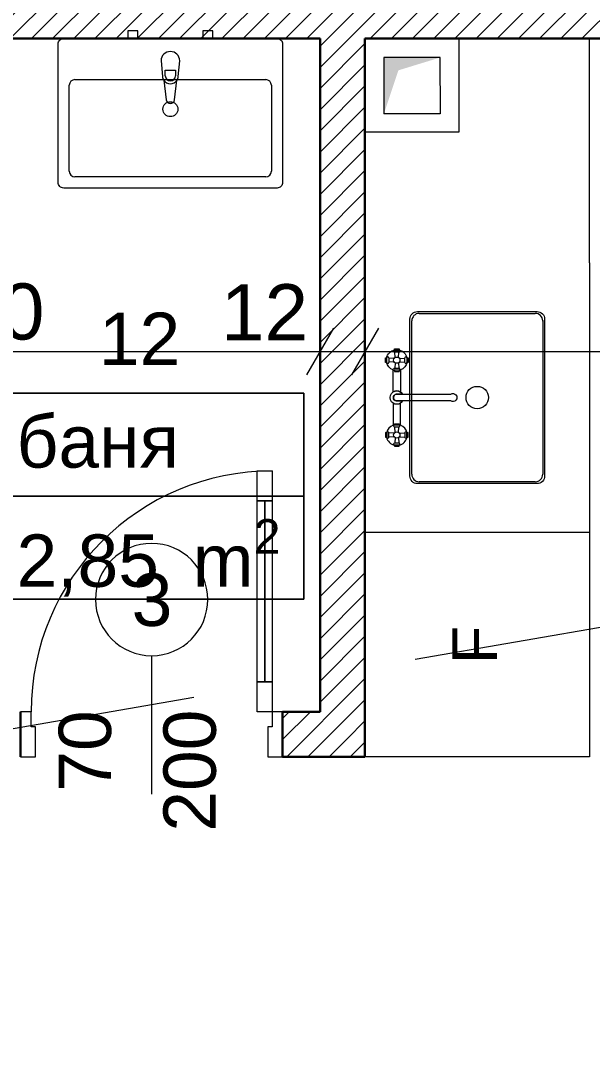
# Model space of a CAD drawing. Header units: centimetres. Extents: x -434 to 2566, y -422 to 1778.
# Drawn here: x 473.5 to 626.3, y 1002.7 to 1278.8 of the extents above; entities that cross this region are included whole.
import ezdxf

# ---------------------------------------------------------------- set-up
doc = ezdxf.new("R2010")
doc.units = ezdxf.units.CM
doc.header["$MEASUREMENT"] = 0
doc.linetypes.add('Long Dashed', pattern=[123.499999, 63.499999, -60])
for name, color, linetype in [('fill', 7, 'Continuous'), ('имотни_граници', 7, 'Continuous'), ('Квадратура', 7, 'Continuous'), ('обзавеждане', 7, 'Continuous'), ('отвори', 7, 'Continuous'), ('покрив', 7, 'Continuous'), ('размери', 7, 'Continuous'), ('стени', 7, 'Continuous')]:
    doc.layers.add(name, color=color, linetype=linetype)
doc.styles.add('GENERATED_STYLE_1', font='arial.ttf')
doc.styles.add('GENERATED_STYLE_2', font='arial.ttf')
doc.dimstyles.new('GENERATED_STYLE__1', dxfattribs={"dimtxt": 15, "dimasz": 9.5, "dimexe": 0.18, "dimexo": 0.0625, "dimgap": 0, "dimtad": 1, "dimzin": 0, "dimdsep": 46, "dimtxsty": 'GENERATED_STYLE_2', "dimblk": 'ARROWHEAD_2', "dimblk1": 'ARROWHEAD_2', "dimblk2": 'ARROWHEAD_2', "dimcen": 0.09, "dimse1": 1, "dimse2": 1, "dimclrd": 151, "dimclre": 151, "dimclrt": 7, "dimazin": 0, "dimtfac": 1, "dimtdec": 4, "dimtmove": 0, "dimatfit": 3, "dimfxl": 0, "dimtolj": 1, "dimtzin": 0, "dimarcsym": 0})
doc.dimstyles.new('GENERATED_STYLE__2', dxfattribs={"dimtxt": 15, "dimasz": 9.5, "dimexe": 0.18, "dimexo": 0.0625, "dimgap": 0, "dimtad": 1, "dimtih": 1, "dimtoh": 1, "dimzin": 0, "dimdsep": 46, "dimtxsty": 'GENERATED_STYLE_2', "dimblk": 'ARROWHEAD_2', "dimblk1": 'ARROWHEAD_2', "dimblk2": 'ARROWHEAD_2', "dimcen": 0.09, "dimse1": 1, "dimse2": 1, "dimclrd": 151, "dimclre": 151, "dimclrt": 7, "dimazin": 0, "dimtfac": 1, "dimtdec": 4, "dimtmove": 0, "dimatfit": 3, "dimfxl": 0, "dimtolj": 1, "dimtzin": 0, "dimarcsym": 0})
pattern_1 = [(45, (0, 0), (-2.828427, 2.828427), [])]

# ---------------------------------------------------------------- blocks, each defined once
blk = doc.blocks.new('*D19')
at = {"layer": 'размери', "color": 151, "linetype": 'Continuous', "lineweight": 13}
for p, q in [((393.5, 511.41), (393.5, 530.16)), ((877, 511.41), (877, 530.16)), ((393.5, 520.79), (877, 520.79)), ((877, 520.79), (883.11, 520.79))]:
    blk.add_line(p, q, dxfattribs=at)
at = {"layer": 'размери', "color": 161, "linetype": 'Continuous', "lineweight": 13}
for p, q in [((397.11, 527.04), (389.89, 514.54)), ((873.39, 514.54), (880.61, 527.04))]:
    blk.add_line(p, q, dxfattribs=at)
at = {"layer": 'размери', "color": 7, "lineweight": 30, "insert": (609.51, 523.79), "char_height": 15, "attachment_point": 7, "style": 'GENERATED_STYLE_2'}
blk.add_mtext('\\A1;{\\pql;\\fArial|b0|i0|c0|p0;\\W1.000000;483,5}', dxfattribs=at)
blk = doc.blocks.new('ARROWHEAD_2')
at = {"color": 0, "linetype": 'Continuous', "lineweight": 0}
for p, q in [((-0.378, -0.655), (0.378, 0.655)), ((0, 0), (-1, 0))]:
    blk.add_line(p, q, dxfattribs=at)
blk = doc.blocks.new('*D28')
at = {"layer": 'размери', "color": 161, "linetype": 'Continuous', "lineweight": 13}
for p, q in [((742.01, 1277.61), (754.51, 1270.39)), ((742.01, 977.61), (754.51, 970.39))]:
    blk.add_line(p, q, dxfattribs=at)
at = {"layer": 'размери', "color": 151, "linetype": 'Continuous', "lineweight": 13}
for p, q in [((757.63, 1274), (738.88, 1274)), ((748.26, 974), (748.26, 1274)), ((757.63, 974), (738.88, 974))]:
    blk.add_line(p, q, dxfattribs=at)
at = {"layer": 'размери', "color": 7, "lineweight": 30, "insert": (745.26, 1106.84), "char_height": 15, "attachment_point": 7, "rotation": 90, "style": 'GENERATED_STYLE_2'}
blk.add_mtext('\\A1;{\\pql;\\fArial|b0|i0|c0|p0;\\W1.000000;300}', dxfattribs=at)
blk = doc.blocks.new('*D33')
at = {"layer": 'размери', "color": 151, "linetype": 'Continuous', "lineweight": 13}
for p, q in [((393.5, 1180.93), (393.5, 1199.68)), ((553.5, 1180.93), (553.5, 1199.68)), ((393.5, 1190.3), (553.5, 1190.3))]:
    blk.add_line(p, q, dxfattribs=at)
at = {"layer": 'размери', "color": 161, "linetype": 'Continuous', "lineweight": 13}
for p, q in [((397.11, 1196.55), (389.89, 1184.05)), ((557.11, 1196.55), (549.89, 1184.05))]:
    blk.add_line(p, q, dxfattribs=at)
at = {"layer": 'размери', "color": 7, "lineweight": 30, "char_height": 15, "attachment_point": 7, "style": 'GENERATED_STYLE_2'}
for s, insert in [('\\A1;{\\pql;\\fArial|b0|i0|c0|p0;\\W1.000000;160}', (444.9, 1193.3)), ('\\A1;{\\pql;\\fArial|b0|i0|c0|p0;\\W1.000000;12}', (527.01, 1193.3))]:
    blk.add_mtext(s, dxfattribs=dict(at, insert=insert))
blk = doc.blocks.new('*D34')
at = {"layer": 'размери', "color": 151, "linetype": 'Continuous', "lineweight": 13}
for p, q in [((553.5, 1180.93), (553.5, 1199.68)), ((565.5, 1180.93), (565.5, 1199.68)), ((553.5, 1190.3), (565.5, 1190.3))]:
    blk.add_line(p, q, dxfattribs=at)
at = {"layer": 'размери', "color": 161, "linetype": 'Continuous', "lineweight": 13}
for p, q in [((557.11, 1196.55), (549.89, 1184.05)), ((569.11, 1196.55), (561.89, 1184.05))]:
    blk.add_line(p, q, dxfattribs=at)
blk = doc.blocks.new('*D35')
at = {"layer": 'размери', "color": 151, "linetype": 'Continuous', "lineweight": 13}
for p, q in [((565.5, 1180.93), (565.5, 1199.68)), ((877, 1180.93), (877, 1199.68)), ((565.5, 1190.3), (877, 1190.3)), ((877, 1190.3), (883.11, 1190.3))]:
    blk.add_line(p, q, dxfattribs=at)
at = {"layer": 'размери', "color": 161, "linetype": 'Continuous', "lineweight": 13}
for p, q in [((569.11, 1196.55), (561.89, 1184.05)), ((873.39, 1184.05), (880.61, 1196.55))]:
    blk.add_line(p, q, dxfattribs=at)
at = {"layer": 'размери', "color": 7, "lineweight": 30, "insert": (696.27, 1193.3), "char_height": 15, "attachment_point": 7, "style": 'GENERATED_STYLE_2'}
blk.add_mtext('\\A1;{\\pql;\\fArial|b0|i0|c0|p0;\\W1.000000;311,5}', dxfattribs=at)
blk = doc.blocks.new('*D38')
at = {"layer": 'размери', "color": 151, "linetype": 'Continuous', "lineweight": 13}
for p, q in [((393.5, 821.06), (393.5, 839.81)), ((675, 821.06), (675, 839.81)), ((393.5, 830.43), (675, 830.43))]:
    blk.add_line(p, q, dxfattribs=at)
at = {"layer": 'размери', "color": 161, "linetype": 'Continuous', "lineweight": 13}
for p, q in [((397.11, 836.68), (389.89, 824.18)), ((678.61, 836.68), (671.39, 824.18))]:
    blk.add_line(p, q, dxfattribs=at)
at = {"layer": 'размери', "color": 7, "lineweight": 30, "char_height": 15, "attachment_point": 7, "style": 'GENERATED_STYLE_2'}
for s, insert in [('\\A1;{\\pql;\\fArial|b0|i0|c0|p0;\\W1.000000;281,5}', (497.07, 833.43)), ('\\A1;{\\pql;\\fArial|b0|i0|c0|p0;\\W1.000000;12}', (648.51, 833.43))]:
    blk.add_mtext(s, dxfattribs=dict(at, insert=insert))
blk = doc.blocks.new('*D43')
at = {"layer": 'размери', "color": 151, "linetype": 'Continuous', "lineweight": 13}
for p, q in [((393.5, 245), (393.5, 263.75)), ((695, 245), (695, 263.75)), ((393.5, 254.37), (695, 254.37))]:
    blk.add_line(p, q, dxfattribs=at)
at = {"layer": 'размери', "color": 161, "linetype": 'Continuous', "lineweight": 13}
for p, q in [((397.11, 260.62), (389.89, 248.12)), ((698.61, 260.62), (691.39, 248.12))]:
    blk.add_line(p, q, dxfattribs=at)
at = {"layer": 'размери', "color": 7, "lineweight": 30, "char_height": 15, "attachment_point": 7, "style": 'GENERATED_STYLE_2'}
for s, insert in [('\\A1;{\\pql;\\fArial|b0|i0|c0|p0;\\W1.000000;301,5}', (507.07, 257.37)), ('\\A1;{\\pql;\\fArial|b0|i0|c0|p0;\\W1.000000;12}', (668.51, 257.37))]:
    blk.add_mtext(s, dxfattribs=dict(at, insert=insert))
blk = doc.blocks.new('*D51')
at = {"layer": 'размери', "color": 161, "linetype": 'Continuous', "lineweight": 13}
for p, q in [((442.23, 1085.61), (454.73, 1078.39)), ((442.23, 977.61), (454.73, 970.39))]:
    blk.add_line(p, q, dxfattribs=at)
at = {"layer": 'размери', "color": 151, "linetype": 'Continuous', "lineweight": 13}
for p, q in [((457.86, 1082), (439.11, 1082)), ((448.48, 974), (448.48, 1082)), ((457.86, 974), (439.11, 974))]:
    blk.add_line(p, q, dxfattribs=at)
at = {"layer": 'размери', "color": 7, "lineweight": 30, "char_height": 15, "attachment_point": 7, "rotation": 90, "style": 'GENERATED_STYLE_2'}
for s, insert in [('\\A1;{\\pql;\\fArial|b0|i0|c0|p0;\\W1.000000;12}', (445.48, 1055.51)), ('\\A1;{\\pql;\\fArial|b0|i0|c0|p0;\\W1.000000;108}', (445.48, 999.4))]:
    blk.add_mtext(s, dxfattribs=dict(at, insert=insert))
blk = doc.blocks.new('*D52')
at = {"layer": 'размери', "color": 151, "linetype": 'Continuous', "lineweight": 13}
for p, q in [((448.48, 1094), (448.48, 1100.11)), ((457.86, 1094), (439.11, 1094)), ((448.48, 1082), (448.48, 1094)), ((457.86, 1082), (439.11, 1082))]:
    blk.add_line(p, q, dxfattribs=at)
at = {"layer": 'размери', "color": 161, "linetype": 'Continuous', "lineweight": 13}
for p, q in [((454.73, 1090.39), (442.23, 1097.61)), ((442.23, 1085.61), (454.73, 1078.39))]:
    blk.add_line(p, q, dxfattribs=at)
blk = doc.blocks.new('*D70')
at = {"layer": 'размери', "color": 151, "linetype": 'Continuous', "lineweight": 13}
for p, q in [((393.5, -164.6), (393.5, -145.85)), ((852, -164.6), (852, -145.85)), ((393.5, -155.22), (852, -155.22))]:
    blk.add_line(p, q, dxfattribs=at)
at = {"layer": 'размери', "color": 161, "linetype": 'Continuous', "lineweight": 13}
for p, q in [((397.11, -148.97), (389.89, -161.47)), ((855.61, -148.97), (848.39, -161.47))]:
    blk.add_line(p, q, dxfattribs=at)
at = {"layer": 'размери', "color": 7, "lineweight": 30, "char_height": 15, "attachment_point": 7, "style": 'GENERATED_STYLE_2'}
for s, insert in [('\\A1;{\\pql;\\fArial|b0|i0|c0|p0;\\W1.000000;458,5}', (585.57, -152.22)), ('\\A1;{\\pql;\\fArial|b0|i0|c0|p0;\\W1.000000;25}', (825.51, -152.22))]:
    blk.add_mtext(s, dxfattribs=dict(at, insert=insert))
blk = doc.blocks.new('*D78')
at = {"layer": 'размери', "color": 151, "linetype": 'Continuous', "lineweight": 13}
for p, q in [((393.5, 1514.75), (393.5, 1533.5)), ((553.5, 1514.75), (553.5, 1533.5)), ((393.5, 1524.13), (553.5, 1524.13))]:
    blk.add_line(p, q, dxfattribs=at)
at = {"layer": 'размери', "color": 161, "linetype": 'Continuous', "lineweight": 13}
for p, q in [((397.11, 1530.38), (389.89, 1517.88)), ((557.11, 1530.38), (549.89, 1517.88))]:
    blk.add_line(p, q, dxfattribs=at)
at = {"layer": 'размери', "color": 7, "lineweight": 30, "char_height": 15, "attachment_point": 7, "style": 'GENERATED_STYLE_2'}
for s, insert in [('\\A1;{\\pql;\\fArial|b0|i0|c0|p0;\\W1.000000;160}', (444.9, 1527.13)), ('\\A1;{\\pql;\\fArial|b0|i0|c0|p0;\\W1.000000;12}', (527.01, 1527.13))]:
    blk.add_mtext(s, dxfattribs=dict(at, insert=insert))
blk = doc.blocks.new('*D79')
at = {"layer": 'размери', "color": 151, "linetype": 'Continuous', "lineweight": 13}
for p, q in [((553.5, 1514.75), (553.5, 1533.5)), ((565.5, 1514.75), (565.5, 1533.5)), ((553.5, 1524.13), (565.5, 1524.13))]:
    blk.add_line(p, q, dxfattribs=at)
at = {"layer": 'размери', "color": 161, "linetype": 'Continuous', "lineweight": 13}
for p, q in [((557.11, 1530.38), (549.89, 1517.88)), ((569.11, 1530.38), (561.89, 1517.88))]:
    blk.add_line(p, q, dxfattribs=at)
blk = doc.blocks.new('*D80')
at = {"layer": 'размери', "color": 151, "linetype": 'Continuous', "lineweight": 13}
for p, q in [((565.5, 1514.75), (565.5, 1533.5)), ((877, 1514.75), (877, 1533.5)), ((565.5, 1524.13), (877, 1524.13))]:
    blk.add_line(p, q, dxfattribs=at)
at = {"layer": 'размери', "color": 161, "linetype": 'Continuous', "lineweight": 13}
for p, q in [((569.11, 1530.38), (561.89, 1517.88)), ((880.61, 1530.38), (873.39, 1517.88))]:
    blk.add_line(p, q, dxfattribs=at)
at = {"layer": 'размери', "color": 7, "lineweight": 30, "char_height": 15, "attachment_point": 7, "style": 'GENERATED_STYLE_2'}
for s, insert in [('\\A1;{\\pql;\\fArial|b0|i0|c0|p0;\\W1.000000;311,5}', (684.83, 1527.13)), ('\\A1;{\\pql;\\fArial|b0|i0|c0|p0;\\W1.000000;25}', (850.51, 1527.13))]:
    blk.add_mtext(s, dxfattribs=dict(at, insert=insert))
blk = doc.blocks.new('*D141')
at = {"layer": 'размери', "color": 161, "linetype": 'Continuous', "lineweight": 13}
for p, q in [((1097.22, 1277.61), (1109.72, 1270.39)), ((1097.22, 977.61), (1109.72, 970.39))]:
    blk.add_line(p, q, dxfattribs=at)
at = {"layer": 'размери', "color": 151, "linetype": 'Continuous', "lineweight": 13}
for p, q in [((1112.85, 1274), (1094.1, 1274)), ((1103.47, 974), (1103.47, 1274)), ((1112.85, 974), (1094.1, 974))]:
    blk.add_line(p, q, dxfattribs=at)
at = {"layer": 'размери', "color": 7, "lineweight": 30, "char_height": 15, "attachment_point": 7, "rotation": 90, "style": 'GENERATED_STYLE_2'}
for s, insert in [('\\A1;{\\pql;\\fArial|b0|i0|c0|p0;\\W1.000000;25}', (1100.47, 1247.51)), ('\\A1;{\\pql;\\fArial|b0|i0|c0|p0;\\W1.000000;300}', (1100.47, 1095.4))]:
    blk.add_mtext(s, dxfattribs=dict(at, insert=insert))
blk = doc.blocks.new('*D142')
at = {"layer": 'размери', "color": 161, "linetype": 'Continuous', "lineweight": 13}
for p, q in [((1097.22, 1302.61), (1109.72, 1295.39)), ((1097.22, 1277.61), (1109.72, 1270.39))]:
    blk.add_line(p, q, dxfattribs=at)
at = {"layer": 'размери', "color": 151, "linetype": 'Continuous', "lineweight": 13}
for p, q in [((1112.85, 1299), (1094.1, 1299)), ((1103.47, 1274), (1103.47, 1299)), ((1112.85, 1274), (1094.1, 1274))]:
    blk.add_line(p, q, dxfattribs=at)

msp = doc.modelspace()

# ---------------------------------------------------------------- hatches: boundary and pattern name
at = {"layer": 'fill', "linetype": 'Continuous', "lineweight": 13}
h = msp.add_hatch(dxfattribs=at)
h.set_pattern_fill('Common_Brick', color=253, style=0, pattern_type=2)
h.set_pattern_definition(pattern_1)
h.paths.add_polyline_path([(25, 1274), (877, 1274), (877, 1299), (25, 1299)])
h = msp.add_hatch(dxfattribs=at)
h.set_pattern_fill('Common_Brick', color=253, style=0, pattern_type=2)
h.set_pattern_definition(pattern_1)
h.paths.add_polyline_path([(565.5, 1094), (565.5, 1274), (553.5, 1274), (553.5, 1094)])
msp.add_hatch(color=254, dxfattribs=at).paths.add_polyline_path([(570.574, 1253.868), (570.556, 1268.868), (585.555, 1268.887), (574.435, 1265.472)])
msp.add_hatch(color=254, dxfattribs=at).paths.add_polyline_path([(570.574, 1253.868), (570.556, 1268.868), (585.555, 1268.887), (574.435, 1265.472)])
h = msp.add_hatch(dxfattribs=at)
h.set_pattern_fill('Common_Brick', color=253, style=0, pattern_type=2)
h.set_pattern_definition(pattern_1)
h.paths.add_polyline_path([(553.5, 1094), (543.5, 1094), (543.5, 1082), (553.5, 1082)])
h = msp.add_hatch(dxfattribs=at)
h.set_pattern_fill('Common_Brick', color=253, style=0, pattern_type=2)
h.set_pattern_definition(pattern_1)
h.paths.add_polyline_path([(553.5, 1082), (565.5, 1082), (553.5, 1094)])
h = msp.add_hatch(dxfattribs=at)
h.set_pattern_fill('Common_Brick', color=253, style=0, pattern_type=2)
h.set_pattern_definition(pattern_1)
h.paths.add_polyline_path([(553.5, 1094), (565.5, 1082), (565.5, 1094)])

# ---------------------------------------------------------------- linework, layer by layer
at = {"layer": 'имотни_граници', "color": 7, "linetype": 'Long Dashed', "lineweight": 5}
msp.add_lwpolyline([(92.136, 1024), (1186.223, 1213.032), (1099.805, 1717.395)], dxfattribs=at)
at = {"layer": 'Квадратура', "color": 150, "linetype": 'Continuous', "lineweight": 13}
for p, q in [((549.129, 1179.15), (461.385, 1179.15)), ((461.385, 1179.15), (549.129, 1179.15)), ((549.129, 1124.15), (549.129, 1179.15)), ((549.129, 1179.15), (549.129, 1151.65)), ((549.129, 1151.65), (461.385, 1151.65)), ((461.385, 1151.65), (549.129, 1151.65)), ((549.129, 1151.65), (549.129, 1124.15)), ((461.385, 1124.15), (549.129, 1124.15)), ((549.129, 1124.15), (461.385, 1124.15))]:
    msp.add_line(p, q, dxfattribs=at)
at = {"layer": 'обзавеждане', "color": 102, "linetype": 'Continuous', "lineweight": 15}
for p, q in [((512.14, 1264.022), (512.14, 1265.509)), ((512.14, 1265.509), (514.86, 1265.509)), ((514.86, 1265.509), (514.86, 1264.022)), ((486.5, 1238.5), (486.5, 1261.5)), ((488, 1263), (539, 1263)), ((540.5, 1261.5), (540.5, 1238.5)), ((539, 1237), (488, 1237)), ((565.5, 1214), (565.5, 1142)), ((625.5, 1214), (625.5, 1142)), ((578, 1157.5), (578, 1198.5)), ((580, 1200.5), (611, 1200.5)), ((613, 1198.5), (613, 1157.5)), ((573.357, 1190.646), (574.643, 1190.646)), ((574.643, 1190.154), (573.357, 1190.154)), ((573.402, 1190.646), (573.397, 1190.734)), ((573.526, 1188.693), (573.434, 1190.154)), ((574.474, 1188.693), (574.566, 1190.154)), ((574.598, 1190.646), (574.603, 1190.734)), ((571.354, 1188.598), (571.266, 1188.603)), ((571.354, 1187.402), (571.266, 1187.397)), ((571.354, 1187.357), (571.354, 1188.643)), ((571.846, 1188.643), (571.846, 1187.357)), ((573.307, 1188.474), (571.846, 1188.566)), ((573.307, 1187.526), (571.846, 1187.434)), ((573.526, 1187.307), (573.434, 1185.846)), ((574.474, 1187.307), (574.566, 1185.846)), ((574.693, 1188.474), (576.154, 1188.566)), ((574.693, 1187.526), (576.154, 1187.434)), ((576.154, 1187.357), (576.154, 1188.643)), ((576.646, 1188.643), (576.646, 1187.357)), ((576.646, 1188.598), (576.734, 1188.603)), ((576.646, 1187.402), (576.734, 1187.397)), ((573.357, 1185.846), (574.643, 1185.846)), ((574.643, 1185.354), (573.357, 1185.354)), ((573.397, 1185.266), (573.38, 1185)), ((573.38, 1185), (574.62, 1185)), ((573.402, 1185.354), (573.397, 1185.266)), ((574.598, 1185.354), (574.603, 1185.266)), ((574.603, 1185.266), (574.62, 1185)), ((574.643, 1170.646), (573.357, 1170.646)), ((573.38, 1171), (574.62, 1171)), ((573.397, 1170.734), (573.38, 1171)), ((573.402, 1170.646), (573.397, 1170.734)), ((574.598, 1170.646), (574.603, 1170.734)), ((574.603, 1170.734), (574.62, 1171)), ((571.354, 1168.598), (571.266, 1168.603)), ((571.354, 1168.643), (571.354, 1167.357)), ((571.846, 1167.357), (571.846, 1168.643)), ((573.307, 1168.474), (571.846, 1168.566)), ((573.357, 1170.154), (574.643, 1170.154)), ((573.526, 1168.693), (573.434, 1170.154)), ((574.474, 1168.693), (574.566, 1170.154)), ((574.693, 1168.474), (576.154, 1168.566)), ((576.154, 1168.643), (576.154, 1167.357)), ((576.646, 1167.357), (576.646, 1168.643)), ((576.646, 1168.598), (576.734, 1168.603)), ((571.354, 1167.402), (571.266, 1167.397)), ((573.307, 1167.526), (571.846, 1167.434)), ((574.643, 1165.846), (573.357, 1165.846)), ((573.357, 1165.354), (574.643, 1165.354)), ((573.402, 1165.354), (573.397, 1165.266)), ((573.526, 1167.307), (573.434, 1165.846)), ((574.474, 1167.307), (574.566, 1165.846)), ((574.598, 1165.354), (574.603, 1165.266)), ((574.693, 1167.526), (576.154, 1167.434)), ((576.646, 1167.402), (576.734, 1167.397)), ((611, 1155.5), (580, 1155.5))]:
    msp.add_line(p, q, dxfattribs=at)
for points in [[(502.15, 1274), (504.85, 1274), (504.85, 1276), (502.15, 1276)], [(522.15, 1274), (524.85, 1274), (524.85, 1276), (522.15, 1276)], [(625.5, 1142), (625.5, 1082), (565.5, 1082), (565.5, 1142)]]:
    msp.add_lwpolyline(points, close=True, dxfattribs=at)
for points in [[(485, 1274), (542, 1274, -0.4142136), (543.5, 1272.5), (543.5, 1235.5, -0.4142136), (542, 1234), (485, 1234, -0.4142136), (483.5, 1235.5), (483.5, 1272.5, -0.4142136)], [(511, 1268), (511.4, 1263.805, 0.1210196), (511.727, 1262.853), (512.39, 1257.56, 0.8825663), (514.61, 1257.56), (515.273, 1262.853, 0.1210196), (515.6, 1263.805), (516, 1268, 1)], [(613.5, 1199), (613.5, 1157, -0.4142136), (611.5, 1155), (579.5, 1155, -0.4142136), (577.5, 1157), (577.5, 1199, -0.4142136), (579.5, 1201), (611.5, 1201, -0.4142136)], [(573.38, 1191), (574.62, 1191), (574.603, 1190.734, -0.2920412), (576.734, 1188.603), (577, 1188.62), (577, 1187.38), (576.734, 1187.397, -0.2522736), (575, 1185.385), (575, 1179.497, 0.303337), (573, 1179.497), (573, 1185.385, -0.2522736), (571.266, 1187.397), (571, 1187.38), (571, 1188.62), (571.266, 1188.603, -0.2920412), (573.397, 1190.734)], [(573.844, 1178.886, 0.8390996), (573.844, 1177.114), (575.567, 1177.114, -3.7984405), (575.567, 1178.886)], [(573.844, 1177.114, -0.8390996), (573.844, 1178.886), (588.402, 1178.886, -1.8936269), (588.402, 1177.114)], [(573.38, 1165), (574.62, 1165), (574.603, 1165.266, 0.2920412), (576.734, 1167.397), (577, 1167.38), (577, 1168.62), (576.734, 1168.603, 0.2522736), (575, 1170.615), (575, 1176.503, -0.303337), (573, 1176.503), (573, 1170.615, 0.2522736), (571.266, 1168.603), (571, 1168.62), (571, 1167.38), (571.266, 1167.397, 0.2920412), (573.397, 1165.266)]]:
    msp.add_lwpolyline(points, format="xyb", close=True, dxfattribs=at)
for centre, radius in [((513.5, 1255.092), 2), ((574, 1188), 0.84), ((595.5, 1178), 3), ((574, 1168), 0.84)]:
    msp.add_circle(centre, radius, dxfattribs=at)
for centre, radius, start, end in [((488, 1261.5), 1.5, 90, 180), ((513.5, 1263.995), 2.109, 212.77103, 327.22897), ((513.5, 1264.022), 1.36, 180, 0), ((539, 1261.5), 1.5, 0, 90), ((488, 1238.5), 1.5, 180, 270), ((539, 1238.5), 1.5, 270, 0), ((580, 1198.5), 2, 90, 180), ((611, 1198.5), 2, 0, 90), ((573.4, 1190.4), 0.25, 100, 260), ((574.6, 1190.4), 0.25, 280, 80), ((571.6, 1188.6), 0.25, 10, 170), ((571.6, 1187.4), 0.25, 190, 350), ((576.4, 1188.6), 0.25, 10, 170), ((576.4, 1187.4), 0.25, 190, 350), ((574, 1188), 2.8, 249.07517, 257.55996), ((573.4, 1185.6), 0.25, 100, 260), ((574, 1188), 2.8, 282.44004, 290.92483), ((574.6, 1185.6), 0.25, 280, 80), ((574, 1168), 2.8, 102.44004, 110.92483), ((573.4, 1170.4), 0.25, 100, 260), ((574, 1168), 2.8, 69.07517, 77.55996), ((574.6, 1170.4), 0.25, 280, 80), ((571.6, 1168.6), 0.25, 10, 170), ((576.4, 1168.6), 0.25, 10, 170), ((571.6, 1167.4), 0.25, 190, 350), ((573.4, 1165.6), 0.25, 100, 260), ((574.6, 1165.6), 0.25, 280, 80), ((576.4, 1167.4), 0.25, 190, 350), ((580, 1157.5), 2, 180, 270), ((611, 1157.5), 2, 270, 0)]:
    msp.add_arc(centre, radius, start, end, dxfattribs=at)
msp.add_point((613, 1198.5), dxfattribs=at)
at = {"layer": 'отвори', "color": 7, "linetype": 'Continuous', "lineweight": 13}
for p, q in [((565.5, 1274), (565.5, 1249.062)), ((590.674, 1274), (565.5, 1274)), ((565.5, 1274), (565.5, 1249.062)), ((590.674, 1274), (565.5, 1274)), ((590.674, 1249.062), (590.674, 1274)), ((590.674, 1249.062), (590.674, 1274)), ((570.549, 1268.873), (570.568, 1253.873)), ((570.549, 1268.873), (570.568, 1253.873)), ((585.555, 1268.877), (570.556, 1268.858)), ((585.555, 1268.877), (570.556, 1268.858)), ((585.537, 1268.873), (585.555, 1253.873)), ((585.537, 1268.873), (585.555, 1253.873)), ((585.555, 1253.873), (570.556, 1253.854)), ((585.555, 1253.873), (570.556, 1253.854)), ((565.5, 1249.062), (590.674, 1249.062)), ((565.5, 1249.062), (590.674, 1249.062))]:
    msp.add_line(p, q, dxfattribs=at)
at = {"layer": 'покрив', "color": 102, "linetype": 'Continuous', "lineweight": 15}
msp.add_line((625.5, 1214), (625.5, 1274), dxfattribs=at)
at = {"layer": 'стени', "color": 30, "linetype": 'Continuous', "lineweight": 5}
for p, q in [((536.7, 1150.4), (536.7, 1158.4)), ((536.7, 1158.4), (540.7, 1158.4)), ((540.7, 1158.4), (540.7, 1150.4)), ((540.7, 1150.4), (536.7, 1150.4)), ((538.7, 1150.4), (538.7, 1102)), ((536.7, 1094), (536.7, 1102)), ((536.7, 1102), (540.7, 1102)), ((540.7, 1102), (540.7, 1094)), ((476.3, 1094), (473.5, 1094)), ((473.5, 1094), (473.5, 1082)), ((476.3, 1090), (476.3, 1094)), ((540.7, 1094), (536.7, 1094)), ((543.5, 1094), (540.7, 1094)), ((540.7, 1094), (540.7, 1090)), ((543.5, 1082), (543.5, 1094)), ((477.5, 1090), (476.3, 1090)), ((477.5, 1082), (477.5, 1090)), ((540.7, 1090), (539.5, 1090)), ((539.5, 1090), (539.5, 1082)), ((473.5, 1082), (477.5, 1082)), ((539.5, 1082), (543.5, 1082))]:
    msp.add_line(p, q, dxfattribs=at)
at = {"layer": 'стени', "color": 7, "linetype": 'Continuous', "lineweight": 5}
msp.add_line((508.5, 1109), (508.5, 1072), dxfattribs=at)
at = {"layer": 'стени', "color": 7, "linetype": 'Continuous', "lineweight": 30}
for p, q in [((473.5, 1094), (473.5, 1082)), ((473.5, 1094), (473.5, 1082)), ((473.5, 1094), (473.5, 1082)), ((543.5, 1094), (543.5, 1082)), ((543.5, 1094), (543.5, 1082)), ((543.5, 1094), (543.5, 1082))]:
    msp.add_line(p, q, dxfattribs=at)
for points in [[(393.5, 1274), (553.5, 1274)], [(553.5, 1274), (553.5, 1094)], [(565.5, 1082), (565.5, 1274)], [(565.5, 1274), (877, 1274)], [(553.5, 1094), (543.5, 1094)], [(543.5, 1082), (553.5, 1082)], [(565.5, 1082), (553.5, 1082)]]:
    msp.add_lwpolyline(points, dxfattribs=at)
at = {"layer": 'стени', "color": 30, "linetype": 'Continuous', "lineweight": 5}
for points in [[(538.7, 1150.4), (538.7, 1102), (536.7, 1102), (536.7, 1150.4)], [(540.7, 1150.4), (540.7, 1102), (538.7, 1102), (538.7, 1150.4)]]:
    msp.add_lwpolyline(points, close=True, dxfattribs=at)
at = {"layer": 'стени', "color": 7, "linetype": 'Continuous', "lineweight": 5}
msp.add_lwpolyline([(523.5, 1124, 1), (493.5, 1124, 1)], format="xyb", close=True, dxfattribs=at)
msp.add_arc((540.7, 1094), 64.4, 90, 180, dxfattribs=at)

# ---------------------------------------------------------------- texts
at = {"layer": 'Квадратура', "color": 150, "linetype": 'Continuous', "lineweight": 13, "char_height": 14, "style": 'GENERATED_STYLE_2'}
for s, insert, attachment_point in [('\\A1;{\\pqj;\\pt0;\\fArial|b0|i0|c0|p0;\\W1.000000;}', (538.129, 1203.9), 1), ('\\A1;{\\pqc;\\pt0;\\fArial|b0|i0|c0|p0;\\W1.000000;12}', (505.257, 1200.7), 2), ('\\A1;{\\pqj;\\pt0;\\fArial|b0|i0|c0|p0;\\W1.000000;}', (538.129, 1176.4), 1), ('\\A1;{\\pql;\\pt0;\\fArial|b0|i0|c0|p0;\\W1.000000;баня}', (472.385, 1173.272), 1), ('\\A1;{\\pql;\\pt0,460;\\fArial|b0|i0|c0|p0;\\W1.000000;2,85\\fArial|b0|i0|c0|p0;\\W1.000000;\\A1{\\H.66x;\\S^  ;}\\fArial|b0|i0|c0|p0;\\W1.000000; m\\fArial|b0|i0|c0|p0;\\W1.000000;\\A1{\\H.66x;\\S2^  ;}}', (472.385, 1145.5), 1)]:
    msp.add_mtext(s, dxfattribs=dict(at, insert=insert, attachment_point=attachment_point))
at = {"layer": 'обзавеждане', "color": 171, "linetype": 'Continuous', "lineweight": 13, "insert": (594.814, 1117.026), "char_height": 12, "attachment_point": 6, "rotation": 90, "style": 'GENERATED_STYLE_1'}
msp.add_mtext('\\A1;{\\pqr;\\fArial|b0|i0|c0|p0;\\W1.000000;F}', dxfattribs=at)
at = {"layer": 'стени', "color": 7, "linetype": 'Continuous', "lineweight": 5, "insert": (503.161, 1116.756), "char_height": 14, "attachment_point": 7, "style": 'GENERATED_STYLE_2'}
msp.add_mtext('\\A1;{\\pql;\\pt0;\\fArial|b0|i0|c0|p0;\\W1.000000;3\\fArial|b0|i0|c0|p0;\\W1.000000;\\fArial|b0|i0|c0|p0;\\W1.000000;\\fArial|b0|i0|c0|p0;\\W1.000000;}', dxfattribs=at)
at = {"layer": 'стени', "color": 7, "linetype": 'Continuous', "lineweight": 5, "char_height": 14, "attachment_point": 7, "rotation": 90, "style": 'GENERATED_STYLE_2'}
for s, insert in [('\\A1;{\\pql;\\pt0;\\fArial|b0|i0|c0|p0;\\W1.000000;70\\fArial|b0|i0|c0|p0;\\W1.000000;\\A1{\\H.66x;\\S^  ;}\\fArial|b0|i0|c0|p0;\\W1.000000;\\fArial|b0|i0|c0|p0;\\W1.000000;}', (501.734, 1072.644)), ('\\A1;{\\pql;\\pt0;\\fArial|b0|i0|c0|p0;\\W1.000000;200\\fArial|b0|i0|c0|p0;\\W1.000000;\\A1{\\H.66x;\\S^  ;}\\fArial|b0|i0|c0|p0;\\W1.000000;\\fArial|b0|i0|c0|p0;\\W1.000000;}', (529.734, 1061.966))]:
    msp.add_mtext(s, dxfattribs=dict(at, insert=insert))

# ---------------------------------------------------------------- dimensions: what is measured, and where the dimension line sits
at = {"layer": 'размери', "color": 151, "linetype": 'Continuous', "lineweight": 13}
for base, p1, p2, picture, middle in [((553.5, 1524.125), (393.5, 1124), (553.5, 1184), '*D78', (462.021, 1534.625)), ((877, 1524.125), (565.5, 1178), (877, 1009), '*D80', (709.959, 1534.625)), ((565.5, 1524.125), (553.5, 1184), (565.5, 1178), '*D79', (538.421, 1534.625)), ((877, 1190.302), (565.5, 1178), (877, 1274), '*D35', (721.4, 1200.802)), ((553.5, 1190.302), (393.5, 1124), (553.5, 1184), '*D33', (462.021, 1200.802)), ((565.5, 1190.302), (553.5, 1184), (565.5, 1178), '*D34', (538.421, 1200.802)), ((877, 520.789), (393.5, 1124), (877, 431.608), '*D19', (634.637, 531.289)), ((675, 830.431), (393.5, 1124), (675, 853), '*D38', (522.196, 840.931)), ((695, 254.374), (393.5, 1124), (695, 239), '*D43', (532.196, 264.874)), ((852, -155.221), (393.5, 1124), (852, 25), '*D70', (610.696, -144.721))]:
    dim = msp.add_linear_dim(base=base, p1=p1, p2=p2, dimstyle='GENERATED_STYLE__2', dxfattribs=at)
    dim.commit()
    dim.dimension.update_dxf_attribs({"geometry": picture, "text_midpoint": middle, "dimtype": 160})
for base, p1, p2, picture, middle in [((1103.47, 1299), (451, 1274), (451, 1299), '*D142', (1092.97, 1258.921)), ((748.256, 1274), (451, 974), (750.189, 1274), '*D28', (737.756, 1123.962)), ((1103.47, 1274), (451, 974), (451, 1274), '*D141', (1092.97, 1112.521)), ((448.483, 1094), (479.5, 1082), (473.5, 1094), '*D52', (437.983, 1066.921)), ((448.483, 1082), (451, 974), (479.5, 1082), '*D51', (437.983, 1016.521))]:
    dim = msp.add_linear_dim(base=base, p1=p1, p2=p2, angle=90, dimstyle='GENERATED_STYLE__1', dxfattribs=at)
    dim.commit()
    dim.dimension.update_dxf_attribs({"geometry": picture, "text_midpoint": middle, "dimtype": 160, "text_rotation": 90})

doc.saveas('drawing.dxf')
